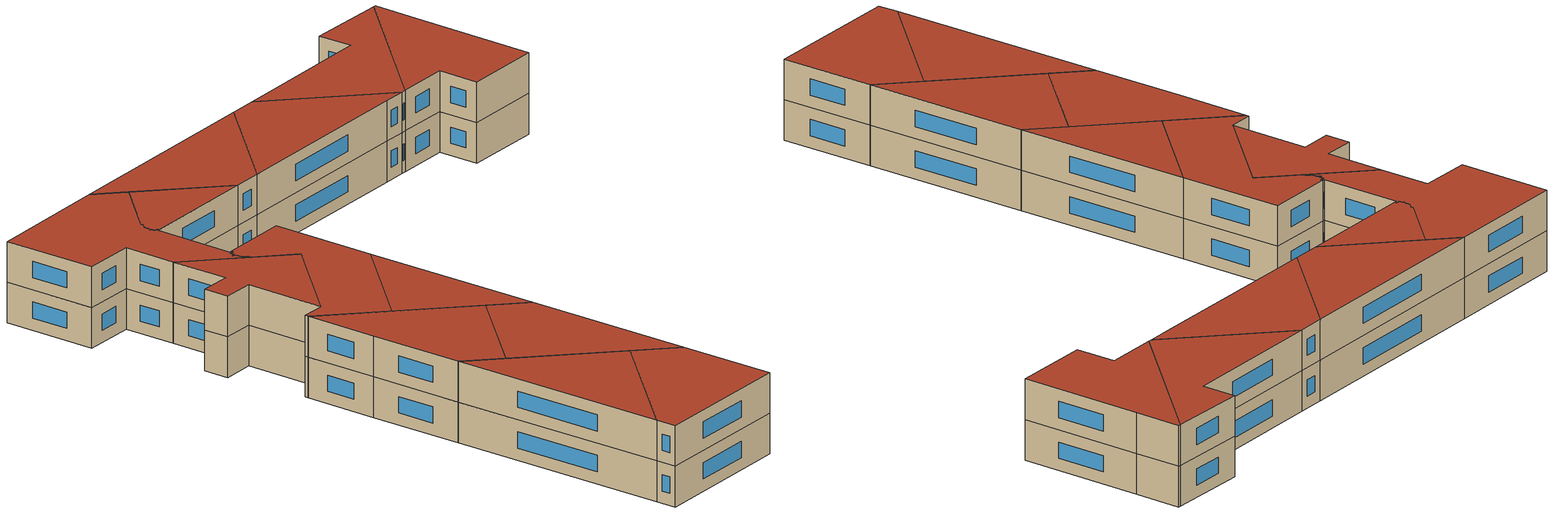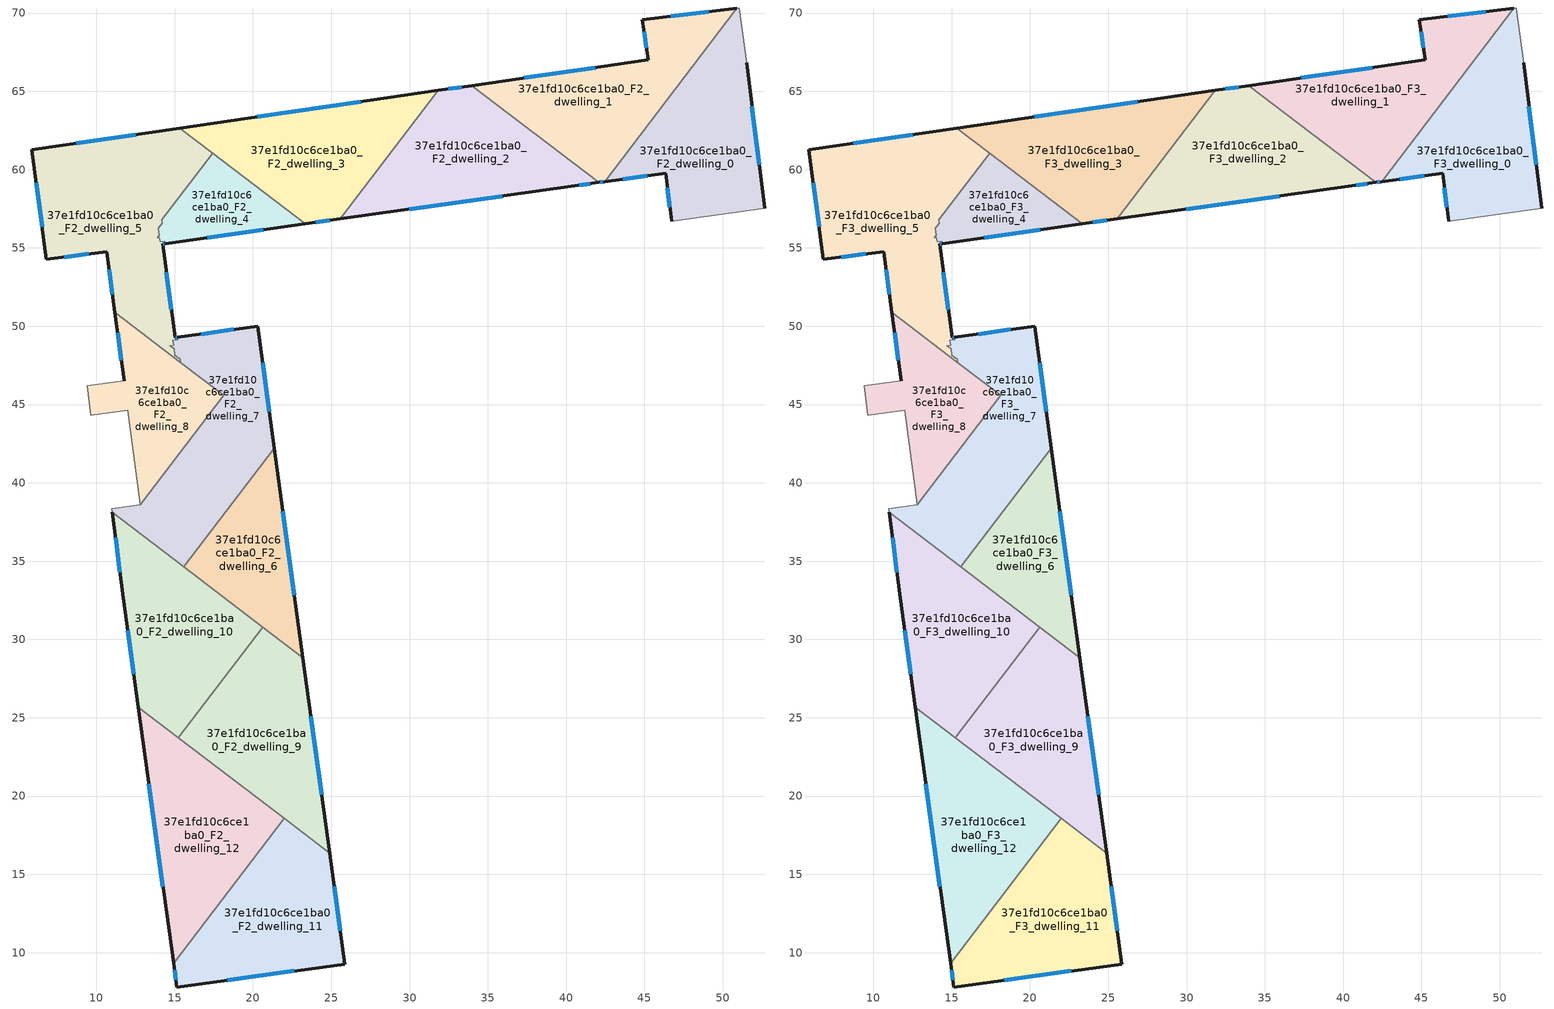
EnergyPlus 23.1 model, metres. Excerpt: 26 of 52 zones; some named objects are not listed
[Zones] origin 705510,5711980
37e1fd10c6ce1ba0_F2_dwelling_0
 floor to 37e1fd10c6ce1ba0_F1_dwelling_0 (EU_floor_Construction): 51.06,70.32 51.52,66.82 52.68,57.52 46.74,56.69 46.35,59.76 42.45,59.23 50.9,70.3 z6
 wall outside (EU_wall_Construction): 42.45,59.23 46.35,59.76 46.74,56.69 / 52.68,57.52 51.52,66.82 z6:9
 wall adiabatic (EU_wall_Construction): 46.74,56.69 52.68,57.52 / 51.52,66.82 51.06,70.32 50.9,70.3 z6:9
 wall to 37e1fd10c6ce1ba0_F2_dwelling_1 (EU_wall_Construction): 50.9,70.3 42.45,59.23 z6:9
 window (EU_Window_Construction): 46.46,58.84 46.62,57.61 / 43.62,59.39 45.18,59.6 / 52.33,60.31 51.87,64.04 z6.9:8.1
37e1fd10c6ce1ba0_F2_dwelling_1
 floor to 37e1fd10c6ce1ba0_F1_dwelling_1 (EU_floor_Construction): 50.9,70.3 42.45,59.23 42.08,59.18 33.96,65.37 45.23,67.01 44.87,69.58 z6
 wall outside (EU_wall_Construction): 42.08,59.18 42.45,59.23 / 50.9,70.3 44.87,69.58 45.23,67.01 33.96,65.37 z6:9
 wall to 37e1fd10c6ce1ba0_F2_dwelling_2 (EU_wall_Construction): 33.96,65.37 42.08,59.18 z6:9
 window (EU_Window_Construction): 42.19,59.19 42.34,59.21 / 41.86,66.52 37.34,65.86 / 44.98,68.81 45.12,67.78 / 49.09,70.08 46.68,69.79 z6.9:8.1
37e1fd10c6ce1ba0_F2_dwelling_10
 floor to 37e1fd10c6ce1ba0_F1_dwelling_10 (EU_floor_Construction): 20.63,30.78 15.24,23.72 12.67,25.68 11.71,32.67 11.02,38.11 z6
 wall outside (EU_wall_Construction): 11.02,38.11 11.71,32.67 12.67,25.68 z6:9
 wall to 37e1fd10c6ce1ba0_F2_dwelling_9 (EU_wall_Construction): 15.24,23.72 20.63,30.78 z6:9
 wall to 37e1fd10c6ce1ba0_F2_dwelling_6 (EU_wall_Construction): 20.63,30.78 15.59,34.63 z6:9
 wall to 37e1fd10c6ce1ba0_F2_dwelling_12 (EU_wall_Construction): 12.67,25.68 15.24,23.72 z6:9
 wall to 37e1fd10c6ce1ba0_F2_dwelling_7 (EU_wall_Construction): 15.59,34.63 11.02,38.11 z6:9
 window (EU_Window_Construction): 12,30.57 12.38,27.77 / 11.23,36.48 11.5,34.3 z6.9:8.1
37e1fd10c6ce1ba0_F2_dwelling_11
 floor to 37e1fd10c6ce1ba0_F1_dwelling_11 (EU_floor_Construction): 24.89,16.36 25.86,9.26 15.14,7.8 14.93,9.31 21.99,18.57 z6
 wall outside (EU_wall_Construction): 14.93,9.31 15.14,7.8 25.86,9.26 24.89,16.36 z6:9
 wall to 37e1fd10c6ce1ba0_F2_dwelling_12 (EU_wall_Construction): 21.99,18.57 14.93,9.31 z6:9
 wall to 37e1fd10c6ce1ba0_F2_dwelling_9 (EU_wall_Construction): 24.89,16.36 21.99,18.57 z6:9
 window (EU_Window_Construction): 25.57,11.39 25.18,14.23 / 18.35,8.24 22.65,8.83 / 14.99,8.86 15.08,8.26 z6.9:8.1
37e1fd10c6ce1ba0_F2_dwelling_12
 floor to 37e1fd10c6ce1ba0_F1_dwelling_12 (EU_floor_Construction): 21.99,18.57 14.93,9.31 12.67,25.68 z6
 wall outside (EU_wall_Construction): 12.67,25.68 14.93,9.31 z6:9
 wall to 37e1fd10c6ce1ba0_F2_dwelling_9 (EU_wall_Construction): 21.99,18.57 15.24,23.72 z6:9
 window (EU_Window_Construction): 13.35,20.78 14.25,14.21 z6.9:8.1
37e1fd10c6ce1ba0_F2_dwelling_2
 floor to 37e1fd10c6ce1ba0_F1_dwelling_2 (EU_floor_Construction): 42.08,59.18 40.32,58.94 25.57,56.85 31.83,65.06 33.96,65.37 z6
 wall outside (EU_wall_Construction): 33.96,65.37 31.83,65.06 / 25.57,56.85 40.32,58.94 42.08,59.18 z6:9
 wall to 37e1fd10c6ce1ba0_F2_dwelling_3 (EU_wall_Construction): 31.83,65.06 25.57,56.85 z6:9
 window (EU_Window_Construction): 33.33,65.27 32.47,65.15 / 40.85,59.01 41.55,59.11 / 29.99,57.48 35.91,58.31 z6.9:8.1
37e1fd10c6ce1ba0_F2_dwelling_3
 floor to 37e1fd10c6ce1ba0_F1_dwelling_3 (EU_floor_Construction): 31.83,65.06 25.57,56.85 23.34,56.54 15.33,62.65 z6
 wall outside (EU_wall_Construction): 23.34,56.54 25.57,56.85 / 31.83,65.06 15.33,62.65 z6:9
 wall to 37e1fd10c6ce1ba0_F2_dwelling_4 (EU_wall_Construction): 17.43,61.04 23.34,56.54 z6:9
 wall to 37e1fd10c6ce1ba0_F2_dwelling_5 (EU_wall_Construction): 15.33,62.65 17.43,61.05 z6:9
 window (EU_Window_Construction): 24.01,56.63 24.9,56.76 / 26.89,64.34 20.27,63.37 z6.9:8.1
37e1fd10c6ce1ba0_F2_dwelling_4
 floor to 37e1fd10c6ce1ba0_F1_dwelling_4 (EU_floor_Construction): 23.34,56.54 14.39,55.27 14.37,55.42 14.07,55.38 14.03,55.68 13.89,55.66 14.01,55.82 13.96,56.24 14.21,56.58 14.19,56.79 17.43,61.04 z6
 wall outside (EU_wall_Construction): 14.39,55.27 23.34,56.54 z6:9
 wall to 37e1fd10c6ce1ba0_F2_dwelling_5 (EU_wall_Construction): 17.43,61.04 14.19,56.79 14.21,56.58 13.96,56.24 14.01,55.82 13.89,55.66 14.03,55.68 14.07,55.38 14.37,55.42 14.39,55.27 z6:9
 window (EU_Window_Construction): 17.07,55.65 20.66,56.16 z6.9:8.1
37e1fd10c6ce1ba0_F2_dwelling_5
 floor to 37e1fd10c6ce1ba0_F1_dwelling_5 (EU_floor_Construction): 17.43,61.04 14.19,56.79 14.21,56.58 13.96,56.24 14.01,55.82 13.89,55.66 14.03,55.68 14.07,55.38 14.37,55.42 14.39,55.27 14.24,55.25 15.02,49.26 15.17,49.28 15.19,49.13 14.89,49.09 14.93,48.79 14.7,48.76 14.96,48.56 15.02,48.14 15.35,47.88 15.38,47.68 11.19,50.88 10.66,54.76 6.81,54.26 5.88,61.27 15.33,62.65 z6
 wall outside (EU_wall_Construction): 15.17,49.28 15.02,49.26 14.24,55.25 14.39,55.27 / 15.33,62.65 5.88,61.27 6.81,54.26 10.66,54.76 11.19,50.88 z6:9
 wall to 37e1fd10c6ce1ba0_F2_dwelling_7 (EU_wall_Construction): 15.38,47.68 15.35,47.88 15.02,48.14 14.96,48.56 14.7,48.76 14.93,48.79 14.89,49.09 15.19,49.13 15.17,49.28 z6:9
 wall to 37e1fd10c6ce1ba0_F2_dwelling_8 (EU_wall_Construction): 11.19,50.88 15.38,47.68 z6:9
 window (EU_Window_Construction): 14.28,55.26 14.34,55.27 / 14.79,51.05 14.47,53.46 / 15.13,49.27 15.07,49.27 / 10.82,53.6 11.03,52.04 / 7.96,54.41 9.51,54.61 / 6.16,59.17 6.53,56.36 / 12.5,62.24 8.71,61.69 z6.9:8.1
37e1fd10c6ce1ba0_F2_dwelling_6
 floor to 37e1fd10c6ce1ba0_F1_dwelling_6 (EU_floor_Construction): 21.36,42.19 23.19,28.83 15.59,34.63 z6
 wall outside (EU_wall_Construction): 23.19,28.83 21.36,42.19 z6:9
 wall to 37e1fd10c6ce1ba0_F2_dwelling_7 (EU_wall_Construction): 21.36,42.19 15.59,34.63 z6:9
 wall to 37e1fd10c6ce1ba0_F2_dwelling_9 (EU_wall_Construction): 20.63,30.78 23.19,28.83 z6:9
 window (EU_Window_Construction): 22.64,32.83 21.91,38.19 z6.9:8.1
37e1fd10c6ce1ba0_F2_dwelling_7
 floor to 37e1fd10c6ce1ba0_F1_dwelling_7 (EU_floor_Construction): 20.29,50.01 21.36,42.19 15.59,34.63 11.02,38.11 10.99,38.35 12.8,38.59 18.13,45.58 15.38,47.68 15.35,47.88 15.02,48.14 14.96,48.56 14.7,48.76 14.93,48.79 14.89,49.09 15.19,49.13 15.17,49.28 z6
 wall outside (EU_wall_Construction): 21.36,42.19 20.29,50.01 15.17,49.28 z6:9
 wall adiabatic (EU_wall_Construction): 12.8,38.59 10.99,38.35 11.02,38.11 z6:9
 wall to 37e1fd10c6ce1ba0_F2_dwelling_8 (EU_wall_Construction): 15.38,47.68 18.13,45.58 12.8,38.59 z6:9
 window (EU_Window_Construction): 18.76,49.79 16.7,49.5 / 21.04,44.53 20.61,47.67 z6.9:8.1
37e1fd10c6ce1ba0_F2_dwelling_8
 floor to 37e1fd10c6ce1ba0_F1_dwelling_8 (EU_floor_Construction): 18.13,45.58 12.8,38.59 12.02,44.63 9.65,44.32 9.41,46.2 11.78,46.52 11.19,50.88 z6
 wall outside (EU_wall_Construction): 11.19,50.88 11.78,46.52 z6:9
 wall adiabatic (EU_wall_Construction): 11.78,46.52 9.41,46.2 9.65,44.32 12.02,44.63 12.8,38.59 z6:9
 window (EU_Window_Construction): 11.36,49.57 11.6,47.83 z6.9:8.1
37e1fd10c6ce1ba0_F2_dwelling_9
 floor to 37e1fd10c6ce1ba0_F1_dwelling_9 (EU_floor_Construction): 23.19,28.83 24.89,16.36 15.24,23.72 20.63,30.78 z6
 wall outside (EU_wall_Construction): 24.89,16.36 23.19,28.83 z6:9
 window (EU_Window_Construction): 24.38,20.09 23.7,25.1 z6.9:8.1
37e1fd10c6ce1ba0_F3_dwelling_0
 floor to 37e1fd10c6ce1ba0_F2_dwelling_0 (EU_floor_Construction): 51.06,70.32 51.52,66.82 52.68,57.52 46.74,56.69 46.35,59.76 42.45,59.23 50.9,70.3 z9
 wall outside (EU_wall_Construction): 42.45,59.23 46.35,59.76 46.74,56.69 / 52.68,57.52 51.52,66.82 z9:12
 wall adiabatic (EU_wall_Construction): 46.74,56.69 52.68,57.52 / 51.52,66.82 51.06,70.32 50.9,70.3 z9:12
 wall to 37e1fd10c6ce1ba0_F3_dwelling_1 (EU_wall_Construction): 50.9,70.3 42.45,59.23 z9:12
 window (EU_Window_Construction): 46.46,58.84 46.62,57.61 / 43.62,59.39 45.18,59.6 / 52.33,60.31 51.87,64.04 z9.9:11.1
 roof outside (EU_roof_Construction): 52.68,57.52 51.52,66.82 51.06,70.32 50.9,70.3 42.45,59.23 46.35,59.76 46.74,56.69 z12
37e1fd10c6ce1ba0_F3_dwelling_1
 floor to 37e1fd10c6ce1ba0_F2_dwelling_1 (EU_floor_Construction): 50.9,70.3 42.45,59.23 42.08,59.18 33.96,65.37 45.23,67.01 44.87,69.58 z9
 wall outside (EU_wall_Construction): 42.08,59.18 42.45,59.23 / 50.9,70.3 44.87,69.58 45.23,67.01 33.96,65.37 z9:12
 wall to 37e1fd10c6ce1ba0_F3_dwelling_2 (EU_wall_Construction): 33.96,65.37 42.08,59.18 z9:12
 window (EU_Window_Construction): 42.19,59.19 42.34,59.21 / 41.86,66.52 37.34,65.86 / 44.98,68.81 45.12,67.78 / 49.09,70.08 46.68,69.79 z9.9:11.1
 roof outside (EU_roof_Construction): 42.45,59.23 50.9,70.3 44.87,69.58 45.23,67.01 33.96,65.37 42.08,59.18 z12
37e1fd10c6ce1ba0_F3_dwelling_10
 floor to 37e1fd10c6ce1ba0_F2_dwelling_10 (EU_floor_Construction): 20.63,30.78 15.24,23.72 12.67,25.68 11.71,32.67 11.02,38.11 z9
 wall outside (EU_wall_Construction): 11.02,38.11 11.71,32.67 12.67,25.68 z9:12
 wall to 37e1fd10c6ce1ba0_F3_dwelling_9 (EU_wall_Construction): 15.24,23.72 20.63,30.78 z9:12
 wall to 37e1fd10c6ce1ba0_F3_dwelling_6 (EU_wall_Construction): 20.63,30.78 15.59,34.63 z9:12
 wall to 37e1fd10c6ce1ba0_F3_dwelling_12 (EU_wall_Construction): 12.67,25.68 15.24,23.72 z9:12
 wall to 37e1fd10c6ce1ba0_F3_dwelling_7 (EU_wall_Construction): 15.59,34.63 11.02,38.11 z9:12
 window (EU_Window_Construction): 12,30.57 12.38,27.77 / 11.23,36.48 11.5,34.3 z9.9:11.1
 roof outside (EU_roof_Construction): 15.24,23.72 20.63,30.78 11.02,38.11 11.71,32.67 12.67,25.68 z12
37e1fd10c6ce1ba0_F3_dwelling_11
 floor to 37e1fd10c6ce1ba0_F2_dwelling_11 (EU_floor_Construction): 24.89,16.36 25.86,9.26 15.14,7.8 14.93,9.31 21.99,18.57 z9
 wall outside (EU_wall_Construction): 14.93,9.31 15.14,7.8 25.86,9.26 24.89,16.36 z9:12
 wall to 37e1fd10c6ce1ba0_F3_dwelling_12 (EU_wall_Construction): 21.99,18.57 14.93,9.31 z9:12
 wall to 37e1fd10c6ce1ba0_F3_dwelling_9 (EU_wall_Construction): 24.89,16.36 21.99,18.57 z9:12
 window (EU_Window_Construction): 25.57,11.39 25.18,14.23 / 18.35,8.24 22.65,8.83 / 14.99,8.86 15.08,8.26 z9.9:11.1
 roof outside (EU_roof_Construction): 25.86,9.26 24.89,16.36 21.99,18.57 14.93,9.31 15.14,7.8 z12
37e1fd10c6ce1ba0_F3_dwelling_12
 floor to 37e1fd10c6ce1ba0_F2_dwelling_12 (EU_floor_Construction): 21.99,18.57 14.93,9.31 12.67,25.68 z9
 wall outside (EU_wall_Construction): 12.67,25.68 14.93,9.31 z9:12
 wall to 37e1fd10c6ce1ba0_F3_dwelling_9 (EU_wall_Construction): 21.99,18.57 15.24,23.72 z9:12
 window (EU_Window_Construction): 13.35,20.78 14.25,14.21 z9.9:11.1
 roof outside (EU_roof_Construction): 14.93,9.31 21.99,18.57 12.67,25.68 z12
37e1fd10c6ce1ba0_F3_dwelling_2
 floor to 37e1fd10c6ce1ba0_F2_dwelling_2 (EU_floor_Construction): 42.08,59.18 40.32,58.94 25.57,56.85 31.83,65.06 33.96,65.37 z9
 wall outside (EU_wall_Construction): 33.96,65.37 31.83,65.06 / 25.57,56.85 40.32,58.94 42.08,59.18 z9:12
 wall to 37e1fd10c6ce1ba0_F3_dwelling_3 (EU_wall_Construction): 31.83,65.06 25.57,56.85 z9:12
 window (EU_Window_Construction): 33.33,65.27 32.47,65.15 / 40.85,59.01 41.55,59.11 / 29.99,57.48 35.91,58.31 z9.9:11.1
 roof outside (EU_roof_Construction): 42.08,59.18 33.96,65.37 31.83,65.06 25.57,56.85 40.32,58.94 z12
37e1fd10c6ce1ba0_F3_dwelling_3
 floor to 37e1fd10c6ce1ba0_F2_dwelling_3 (EU_floor_Construction): 31.83,65.06 25.57,56.85 23.34,56.54 15.33,62.65 z9
 wall outside (EU_wall_Construction): 23.34,56.54 25.57,56.85 / 31.83,65.06 15.33,62.65 z9:12
 wall to 37e1fd10c6ce1ba0_F3_dwelling_4 (EU_wall_Construction): 17.43,61.04 23.34,56.54 z9:12
 wall to 37e1fd10c6ce1ba0_F3_dwelling_5 (EU_wall_Construction): 15.33,62.65 17.43,61.05 z9:12
 window (EU_Window_Construction): 24.01,56.63 24.9,56.76 / 26.89,64.34 20.27,63.37 z9.9:11.1
 roof outside (EU_roof_Construction): 25.57,56.85 31.83,65.06 15.33,62.65 23.34,56.54 z12
37e1fd10c6ce1ba0_F3_dwelling_4
 floor to 37e1fd10c6ce1ba0_F2_dwelling_4 (EU_floor_Construction): 23.34,56.54 14.39,55.27 14.37,55.42 14.07,55.38 14.03,55.68 13.89,55.66 14.01,55.82 13.96,56.24 14.21,56.58 14.19,56.79 17.43,61.04 z9
 wall outside (EU_wall_Construction): 14.39,55.27 23.34,56.54 z9:12
 wall to 37e1fd10c6ce1ba0_F3_dwelling_5 (EU_wall_Construction): 17.43,61.04 14.19,56.79 14.21,56.58 13.96,56.24 14.01,55.82 13.89,55.66 14.03,55.68 14.07,55.38 14.37,55.42 14.39,55.27 z9:12
 window (EU_Window_Construction): 17.07,55.65 20.66,56.16 z9.9:11.1
 roof outside (EU_roof_Construction): 23.34,56.54 17.43,61.04 14.19,56.79 14.21,56.58 13.96,56.24 14.01,55.82 13.89,55.66 14.03,55.68 14.07,55.38 14.37,55.42 14.39,55.27 z12
37e1fd10c6ce1ba0_F3_dwelling_5
 floor to 37e1fd10c6ce1ba0_F2_dwelling_5 (EU_floor_Construction): 17.43,61.04 14.19,56.79 14.21,56.58 13.96,56.24 14.01,55.82 13.89,55.66 14.03,55.68 14.07,55.38 14.37,55.42 14.39,55.27 14.24,55.25 15.02,49.26 15.17,49.28 15.19,49.13 14.89,49.09 14.93,48.79 14.7,48.76 14.96,48.56 15.02,48.14 15.35,47.88 15.38,47.68 11.19,50.88 10.66,54.76 6.81,54.26 5.88,61.27 15.33,62.65 z9
 wall outside (EU_wall_Construction): 15.17,49.28 15.02,49.26 14.24,55.25 14.39,55.27 / 15.33,62.65 5.88,61.27 6.81,54.26 10.66,54.76 11.19,50.88 z9:12
 wall to 37e1fd10c6ce1ba0_F3_dwelling_7 (EU_wall_Construction): 15.38,47.68 15.35,47.88 15.02,48.14 14.96,48.56 14.7,48.76 14.93,48.79 14.89,49.09 15.19,49.13 15.17,49.28 z9:12
 wall to 37e1fd10c6ce1ba0_F3_dwelling_8 (EU_wall_Construction): 11.19,50.88 15.38,47.68 z9:12
 window (EU_Window_Construction): 14.28,55.26 14.34,55.27 / 14.79,51.05 14.47,53.46 / 15.13,49.27 15.07,49.27 / 10.82,53.6 11.03,52.04 / 7.96,54.41 9.51,54.61 / 6.16,59.17 6.53,56.36 / 12.5,62.24 8.71,61.69 z9.9:11.1
 roof outside (EU_roof_Construction): 15.38,47.68 15.35,47.88 15.02,48.14 14.96,48.56 14.7,48.76 14.93,48.79 14.89,49.09 15.19,49.13 15.17,49.28 15.02,49.26 14.24,55.25 14.39,55.27 14.37,55.42 14.07,55.38 14.03,55.68 13.89,55.66 14.01,55.82 13.96,56.24 14.21,56.58 14.19,56.79 17.43,61.04 15.33,62.65 5.88,61.27 6.81,54.26 10.66,54.76 11.19,50.88 z12
37e1fd10c6ce1ba0_F3_dwelling_6
 floor to 37e1fd10c6ce1ba0_F2_dwelling_6 (EU_floor_Construction): 21.36,42.19 23.19,28.83 15.59,34.63 z9
 wall outside (EU_wall_Construction): 23.19,28.83 21.36,42.19 z9:12
 wall to 37e1fd10c6ce1ba0_F3_dwelling_7 (EU_wall_Construction): 21.36,42.19 15.59,34.63 z9:12
 wall to 37e1fd10c6ce1ba0_F3_dwelling_9 (EU_wall_Construction): 20.63,30.78 23.19,28.83 z9:12
 window (EU_Window_Construction): 22.64,32.83 21.91,38.19 z9.9:11.1
 roof outside (EU_roof_Construction): 23.19,28.83 21.36,42.19 15.59,34.63 z12
37e1fd10c6ce1ba0_F3_dwelling_7
 floor to 37e1fd10c6ce1ba0_F2_dwelling_7 (EU_floor_Construction): 20.29,50.01 21.36,42.19 15.59,34.63 11.02,38.11 10.99,38.35 12.8,38.59 18.13,45.58 15.38,47.68 15.35,47.88 15.02,48.14 14.96,48.56 14.7,48.76 14.93,48.79 14.89,49.09 15.19,49.13 15.17,49.28 z9
 wall outside (EU_wall_Construction): 21.36,42.19 20.29,50.01 15.17,49.28 z9:12
 wall adiabatic (EU_wall_Construction): 12.8,38.59 10.99,38.35 11.02,38.11 z9:12
 wall to 37e1fd10c6ce1ba0_F3_dwelling_8 (EU_wall_Construction): 15.38,47.68 18.13,45.58 12.8,38.59 z9:12
 window (EU_Window_Construction): 18.76,49.79 16.7,49.5 / 21.04,44.53 20.61,47.67 z9.9:11.1
 roof outside (EU_roof_Construction): 15.59,34.63 21.36,42.19 20.29,50.01 15.17,49.28 15.19,49.13 14.89,49.09 14.93,48.79 14.7,48.76 14.96,48.56 15.02,48.14 15.35,47.88 15.38,47.68 18.13,45.58 12.8,38.59 10.99,38.35 11.02,38.11 z12
37e1fd10c6ce1ba0_F3_dwelling_8
 floor to 37e1fd10c6ce1ba0_F2_dwelling_8 (EU_floor_Construction): 18.13,45.58 12.8,38.59 12.02,44.63 9.65,44.32 9.41,46.2 11.78,46.52 11.19,50.88 z9
 wall outside (EU_wall_Construction): 11.19,50.88 11.78,46.52 z9:12
 wall adiabatic (EU_wall_Construction): 11.78,46.52 9.41,46.2 9.65,44.32 12.02,44.63 12.8,38.59 z9:12
 window (EU_Window_Construction): 11.36,49.57 11.6,47.83 z9.9:11.1
 roof outside (EU_roof_Construction): 12.8,38.59 18.13,45.58 11.19,50.88 11.78,46.52 9.41,46.2 9.65,44.32 12.02,44.63 z12
37e1fd10c6ce1ba0_F3_dwelling_9
 floor to 37e1fd10c6ce1ba0_F2_dwelling_9 (EU_floor_Construction): 23.19,28.83 24.89,16.36 15.24,23.72 20.63,30.78 z9
 wall outside (EU_wall_Construction): 24.89,16.36 23.19,28.83 z9:12
 window (EU_Window_Construction): 24.38,20.09 23.7,25.1 z9.9:11.1
 roof outside (EU_roof_Construction): 24.89,16.36 23.19,28.83 20.63,30.78 15.24,23.72 z12
[Building]
EU S2 Campaign: North Axis=0; Terrain=City; Solar Distribution=FullExterior
[Site:Location]
London: Latitude=51.5; Longitude=-0.5; Time Zone=0; Elevation=25
[SizingPeriod:WeatherFileDays]
AnnualSizingPeriod: Begin Month=1; Begin Day of Month=1; End Month=12; End Day of Month=31; Day of Week for Start Day=Monday; Use Weather File Daylight Saving Period=No; Use Weather File Rain and Snow Indicators=No
[MATERIAL]
EU_InternalMass_Material: Roughness=MediumRough; Thickness=0.1; Conductivity=1; Density=1800; Specific Heat=900; Thermal Absorptance=0.9; Solar Absorptance=0.7; Visible Absorptance=0.7
[MATERIAL:NOMASS] Roughness=MediumRough; Thermal Absorptance=0.9; Solar Absorptance=0.7; Visible Absorptance=0.7
Name | Thermal Resistance
EU_wall_NoMass | 1.04674
EU_roof_NoMass | 4.32442
EU_floor_NoMass | 2.04616
[WINDOWMATERIAL:SIMPLEGLAZINGSYSTEM]
EU_Window_SimpleGlazing: UFactor=4.25843; Solar Heat Gain Coefficient=0.85; Visible Transmittance=0.85
[CONSTRUCTION]
EU_wall_Construction: EU_wall_NoMass
EU_roof_Construction: EU_roof_NoMass
EU_floor_Construction: EU_floor_NoMass
EU_Window_Construction: EU_Window_SimpleGlazing
EU_InternalMass_Construction: EU_InternalMass_Material
[ZONE] Type=1; Multiplier=1; Ceiling Height=autocalculate; Floor Area=autocalculate; Part of Total Floor Area=Yes
Name | Volume
37e1fd10c6ce1ba0_F2_dwelling_0; 37e1fd10c6ce1ba0_F3_dwelling_0 | 204.683
37e1fd10c6ce1ba0_F2_dwelling_1; 37e1fd10c6ce1ba0_F3_dwelling_1 | 204.669
37e1fd10c6ce1ba0_F2_dwelling_10; 37e1fd10c6ce1ba0_F3_dwelling_10 | 204.68
37e1fd10c6ce1ba0_F2_dwelling_11; 37e1fd10c6ce1ba0_F3_dwelling_11 | 204.673
37e1fd10c6ce1ba0_F2_dwelling_12; 37e1fd10c6ce1ba0_F3_dwelling_12 | 204.67
37e1fd10c6ce1ba0_F2_dwelling_2; 37e1fd10c6ce1ba0_F3_dwelling_2 | 204.697
37e1fd10c6ce1ba0_F2_dwelling_3; 37e1fd10c6ce1ba0_F3_dwelling_3 | 204.688
37e1fd10c6ce1ba0_F2_dwelling_4; 37e1fd10c6ce1ba0_F3_dwelling_4 | 81.3223
37e1fd10c6ce1ba0_F2_dwelling_5; 37e1fd10c6ce1ba0_F3_dwelling_5 | 261.16
37e1fd10c6ce1ba0_F2_dwelling_6; 37e1fd10c6ce1ba0_F3_dwelling_6 | 136.446
37e1fd10c6ce1ba0_F2_dwelling_7; 37e1fd10c6ce1ba0_F3_dwelling_7 | 211.268
37e1fd10c6ce1ba0_F2_dwelling_8; 37e1fd10c6ce1ba0_F3_dwelling_8 | 128.538
37e1fd10c6ce1ba0_F2_dwelling_9; 37e1fd10c6ce1ba0_F3_dwelling_9 | 204.699
[INTERNALMASS] Construction=EU_InternalMass_Construction
Name | Zone or ZoneList | Surface Area
37e1fd10c6ce1ba0_F2_dwelling_0_EU_InternalMass | 37e1fd10c6ce1ba0_F2_dwelling_0 | 68.2275
37e1fd10c6ce1ba0_F2_dwelling_1_EU_InternalMass | 37e1fd10c6ce1ba0_F2_dwelling_1 | 68.2235
37e1fd10c6ce1ba0_F2_dwelling_2_EU_InternalMass | 37e1fd10c6ce1ba0_F2_dwelling_2 | 68.2323
37e1fd10c6ce1ba0_F2_dwelling_3_EU_InternalMass | 37e1fd10c6ce1ba0_F2_dwelling_3 | 68.2295
37e1fd10c6ce1ba0_F2_dwelling_4_EU_InternalMass | 37e1fd10c6ce1ba0_F2_dwelling_4 | 27.1075
37e1fd10c6ce1ba0_F2_dwelling_5_EU_InternalMass | 37e1fd10c6ce1ba0_F2_dwelling_5 | 87.0544
37e1fd10c6ce1ba0_F2_dwelling_6_EU_InternalMass | 37e1fd10c6ce1ba0_F2_dwelling_6 | 45.4819
37e1fd10c6ce1ba0_F2_dwelling_7_EU_InternalMass | 37e1fd10c6ce1ba0_F2_dwelling_7 | 70.4225
37e1fd10c6ce1ba0_F2_dwelling_8_EU_InternalMass | 37e1fd10c6ce1ba0_F2_dwelling_8 | 42.846
37e1fd10c6ce1ba0_F2_dwelling_9_EU_InternalMass | 37e1fd10c6ce1ba0_F2_dwelling_9 | 68.2332
37e1fd10c6ce1ba0_F2_dwelling_10_EU_InternalMass | 37e1fd10c6ce1ba0_F2_dwelling_10 | 68.2263
37e1fd10c6ce1ba0_F2_dwelling_11_EU_InternalMass | 37e1fd10c6ce1ba0_F2_dwelling_11 | 68.2244
37e1fd10c6ce1ba0_F2_dwelling_12_EU_InternalMass | 37e1fd10c6ce1ba0_F2_dwelling_12 | 68.2231
37e1fd10c6ce1ba0_F3_dwelling_0_EU_InternalMass | 37e1fd10c6ce1ba0_F3_dwelling_0 | 68.2275
37e1fd10c6ce1ba0_F3_dwelling_1_EU_InternalMass | 37e1fd10c6ce1ba0_F3_dwelling_1 | 68.2235
37e1fd10c6ce1ba0_F3_dwelling_2_EU_InternalMass | 37e1fd10c6ce1ba0_F3_dwelling_2 | 68.2323
37e1fd10c6ce1ba0_F3_dwelling_3_EU_InternalMass | 37e1fd10c6ce1ba0_F3_dwelling_3 | 68.2295
37e1fd10c6ce1ba0_F3_dwelling_4_EU_InternalMass | 37e1fd10c6ce1ba0_F3_dwelling_4 | 27.1075
37e1fd10c6ce1ba0_F3_dwelling_5_EU_InternalMass | 37e1fd10c6ce1ba0_F3_dwelling_5 | 87.0544
37e1fd10c6ce1ba0_F3_dwelling_6_EU_InternalMass | 37e1fd10c6ce1ba0_F3_dwelling_6 | 45.4819
37e1fd10c6ce1ba0_F3_dwelling_7_EU_InternalMass | 37e1fd10c6ce1ba0_F3_dwelling_7 | 70.4225
37e1fd10c6ce1ba0_F3_dwelling_8_EU_InternalMass | 37e1fd10c6ce1ba0_F3_dwelling_8 | 42.846
37e1fd10c6ce1ba0_F3_dwelling_9_EU_InternalMass | 37e1fd10c6ce1ba0_F3_dwelling_9 | 68.2332
37e1fd10c6ce1ba0_F3_dwelling_10_EU_InternalMass | 37e1fd10c6ce1ba0_F3_dwelling_10 | 68.2263
37e1fd10c6ce1ba0_F3_dwelling_11_EU_InternalMass | 37e1fd10c6ce1ba0_F3_dwelling_11 | 68.2244
37e1fd10c6ce1ba0_F3_dwelling_12_EU_InternalMass | 37e1fd10c6ce1ba0_F3_dwelling_12 | 68.2231
[OTHEREQUIPMENT] Fuel Type=Electricity; Design Level Calculation Method=Watts/Area; Power per Zone Floor Area=1; Fraction Latent=0; Fraction Radiant=0; Fraction Lost=0; Carbon Dioxide Generation Rate=0; EndUse Subcategory=EU_Step8_InternalGains
Name | Zone or ZoneList or Space or SpaceList | Schedule
EU_Step8_InternalGain_37e1fd10c6ce1ba0_F2_dwelling_0_f000 | 37e1fd10c6ce1ba0_F2_dwelling_0 | EU_Step8_GainSchedule_37e1fd10c6ce1ba0_F2_dwelling_0_f000
EU_Step8_InternalGain_37e1fd10c6ce1ba0_F2_dwelling_1_f000 | 37e1fd10c6ce1ba0_F2_dwelling_1 | EU_Step8_GainSchedule_37e1fd10c6ce1ba0_F2_dwelling_1_f000
EU_Step8_InternalGain_37e1fd10c6ce1ba0_F2_dwelling_2_f000 | 37e1fd10c6ce1ba0_F2_dwelling_2 | EU_Step8_GainSchedule_37e1fd10c6ce1ba0_F2_dwelling_2_f000
EU_Step8_InternalGain_37e1fd10c6ce1ba0_F2_dwelling_3_f000 | 37e1fd10c6ce1ba0_F2_dwelling_3 | EU_Step8_GainSchedule_37e1fd10c6ce1ba0_F2_dwelling_3_f000
EU_Step8_InternalGain_37e1fd10c6ce1ba0_F2_dwelling_4_f000 | 37e1fd10c6ce1ba0_F2_dwelling_4 | EU_Step8_GainSchedule_37e1fd10c6ce1ba0_F2_dwelling_4_f000
EU_Step8_InternalGain_37e1fd10c6ce1ba0_F2_dwelling_5_f000 | 37e1fd10c6ce1ba0_F2_dwelling_5 | EU_Step8_GainSchedule_37e1fd10c6ce1ba0_F2_dwelling_5_f000
EU_Step8_InternalGain_37e1fd10c6ce1ba0_F2_dwelling_6_f000 | 37e1fd10c6ce1ba0_F2_dwelling_6 | EU_Step8_GainSchedule_37e1fd10c6ce1ba0_F2_dwelling_6_f000
EU_Step8_InternalGain_37e1fd10c6ce1ba0_F2_dwelling_7_f000 | 37e1fd10c6ce1ba0_F2_dwelling_7 | EU_Step8_GainSchedule_37e1fd10c6ce1ba0_F2_dwelling_7_f000
EU_Step8_InternalGain_37e1fd10c6ce1ba0_F2_dwelling_8_f000 | 37e1fd10c6ce1ba0_F2_dwelling_8 | EU_Step8_GainSchedule_37e1fd10c6ce1ba0_F2_dwelling_8_f000
EU_Step8_InternalGain_37e1fd10c6ce1ba0_F2_dwelling_9_f000 | 37e1fd10c6ce1ba0_F2_dwelling_9 | EU_Step8_GainSchedule_37e1fd10c6ce1ba0_F2_dwelling_9_f000
EU_Step8_InternalGain_37e1fd10c6ce1ba0_F2_dwelling_10_f000 | 37e1fd10c6ce1ba0_F2_dwelling_10 | EU_Step8_GainSchedule_37e1fd10c6ce1ba0_F2_dwelling_10_f000
EU_Step8_InternalGain_37e1fd10c6ce1ba0_F2_dwelling_11_f000 | 37e1fd10c6ce1ba0_F2_dwelling_11 | EU_Step8_GainSchedule_37e1fd10c6ce1ba0_F2_dwelling_11_f000
EU_Step8_InternalGain_37e1fd10c6ce1ba0_F2_dwelling_12_f000 | 37e1fd10c6ce1ba0_F2_dwelling_12 | EU_Step8_GainSchedule_37e1fd10c6ce1ba0_F2_dwelling_12_f000
EU_Step8_InternalGain_37e1fd10c6ce1ba0_F3_dwelling_0_f000 | 37e1fd10c6ce1ba0_F3_dwelling_0 | EU_Step8_GainSchedule_37e1fd10c6ce1ba0_F3_dwelling_0_f000
EU_Step8_InternalGain_37e1fd10c6ce1ba0_F3_dwelling_1_f000 | 37e1fd10c6ce1ba0_F3_dwelling_1 | EU_Step8_GainSchedule_37e1fd10c6ce1ba0_F3_dwelling_1_f000
EU_Step8_InternalGain_37e1fd10c6ce1ba0_F3_dwelling_2_f000 | 37e1fd10c6ce1ba0_F3_dwelling_2 | EU_Step8_GainSchedule_37e1fd10c6ce1ba0_F3_dwelling_2_f000
EU_Step8_InternalGain_37e1fd10c6ce1ba0_F3_dwelling_3_f000 | 37e1fd10c6ce1ba0_F3_dwelling_3 | EU_Step8_GainSchedule_37e1fd10c6ce1ba0_F3_dwelling_3_f000
EU_Step8_InternalGain_37e1fd10c6ce1ba0_F3_dwelling_4_f000 | 37e1fd10c6ce1ba0_F3_dwelling_4 | EU_Step8_GainSchedule_37e1fd10c6ce1ba0_F3_dwelling_4_f000
EU_Step8_InternalGain_37e1fd10c6ce1ba0_F3_dwelling_5_f000 | 37e1fd10c6ce1ba0_F3_dwelling_5 | EU_Step8_GainSchedule_37e1fd10c6ce1ba0_F3_dwelling_5_f000
EU_Step8_InternalGain_37e1fd10c6ce1ba0_F3_dwelling_6_f000 | 37e1fd10c6ce1ba0_F3_dwelling_6 | EU_Step8_GainSchedule_37e1fd10c6ce1ba0_F3_dwelling_6_f000
EU_Step8_InternalGain_37e1fd10c6ce1ba0_F3_dwelling_7_f000 | 37e1fd10c6ce1ba0_F3_dwelling_7 | EU_Step8_GainSchedule_37e1fd10c6ce1ba0_F3_dwelling_7_f000
EU_Step8_InternalGain_37e1fd10c6ce1ba0_F3_dwelling_8_f000 | 37e1fd10c6ce1ba0_F3_dwelling_8 | EU_Step8_GainSchedule_37e1fd10c6ce1ba0_F3_dwelling_8_f000
EU_Step8_InternalGain_37e1fd10c6ce1ba0_F3_dwelling_9_f000 | 37e1fd10c6ce1ba0_F3_dwelling_9 | EU_Step8_GainSchedule_37e1fd10c6ce1ba0_F3_dwelling_9_f000
EU_Step8_InternalGain_37e1fd10c6ce1ba0_F3_dwelling_10_f000 | 37e1fd10c6ce1ba0_F3_dwelling_10 | EU_Step8_GainSchedule_37e1fd10c6ce1ba0_F3_dwelling_10_f000
EU_Step8_InternalGain_37e1fd10c6ce1ba0_F3_dwelling_11_f000 | 37e1fd10c6ce1ba0_F3_dwelling_11 | EU_Step8_GainSchedule_37e1fd10c6ce1ba0_F3_dwelling_11_f000
EU_Step8_InternalGain_37e1fd10c6ce1ba0_F3_dwelling_12_f000 | 37e1fd10c6ce1ba0_F3_dwelling_12 | EU_Step8_GainSchedule_37e1fd10c6ce1ba0_F3_dwelling_12_f000
[ZONEVENTILATION:DESIGNFLOWRATE] Schedule=EU_AlwaysOn; Design Flow Rate Calculation Method=AirChanges/Hour; Air Changes per Hour=0.488719; Ventilation Type=Natural; Fan Pressure Rise=0; Fan Total Efficiency=1; Constant Term Coefficient=1; Temperature Term Coefficient=0; Velocity Term Coefficient=0; Velocity Squared Term Coefficient=0; Minimum Indoor Temperature=-100; Maximum Indoor Temperature=100; Delta Temperature=-100; Minimum Outdoor Temperature=-100; Maximum Outdoor Temperature=100; Maximum Wind Speed=40
Name | Zone or ZoneList or Space or SpaceList
EU_ConstantAir_37e1fd10c6ce1ba0_F2_dwelling_0 | 37e1fd10c6ce1ba0_F2_dwelling_0
EU_ConstantAir_37e1fd10c6ce1ba0_F2_dwelling_1 | 37e1fd10c6ce1ba0_F2_dwelling_1
EU_ConstantAir_37e1fd10c6ce1ba0_F2_dwelling_2 | 37e1fd10c6ce1ba0_F2_dwelling_2
EU_ConstantAir_37e1fd10c6ce1ba0_F2_dwelling_3 | 37e1fd10c6ce1ba0_F2_dwelling_3
EU_ConstantAir_37e1fd10c6ce1ba0_F2_dwelling_4 | 37e1fd10c6ce1ba0_F2_dwelling_4
EU_ConstantAir_37e1fd10c6ce1ba0_F2_dwelling_5 | 37e1fd10c6ce1ba0_F2_dwelling_5
EU_ConstantAir_37e1fd10c6ce1ba0_F2_dwelling_6 | 37e1fd10c6ce1ba0_F2_dwelling_6
EU_ConstantAir_37e1fd10c6ce1ba0_F2_dwelling_7 | 37e1fd10c6ce1ba0_F2_dwelling_7
EU_ConstantAir_37e1fd10c6ce1ba0_F2_dwelling_8 | 37e1fd10c6ce1ba0_F2_dwelling_8
EU_ConstantAir_37e1fd10c6ce1ba0_F2_dwelling_9 | 37e1fd10c6ce1ba0_F2_dwelling_9
EU_ConstantAir_37e1fd10c6ce1ba0_F2_dwelling_10 | 37e1fd10c6ce1ba0_F2_dwelling_10
EU_ConstantAir_37e1fd10c6ce1ba0_F2_dwelling_11 | 37e1fd10c6ce1ba0_F2_dwelling_11
EU_ConstantAir_37e1fd10c6ce1ba0_F2_dwelling_12 | 37e1fd10c6ce1ba0_F2_dwelling_12
EU_ConstantAir_37e1fd10c6ce1ba0_F3_dwelling_0 | 37e1fd10c6ce1ba0_F3_dwelling_0
EU_ConstantAir_37e1fd10c6ce1ba0_F3_dwelling_1 | 37e1fd10c6ce1ba0_F3_dwelling_1
EU_ConstantAir_37e1fd10c6ce1ba0_F3_dwelling_2 | 37e1fd10c6ce1ba0_F3_dwelling_2
EU_ConstantAir_37e1fd10c6ce1ba0_F3_dwelling_3 | 37e1fd10c6ce1ba0_F3_dwelling_3
EU_ConstantAir_37e1fd10c6ce1ba0_F3_dwelling_4 | 37e1fd10c6ce1ba0_F3_dwelling_4
EU_ConstantAir_37e1fd10c6ce1ba0_F3_dwelling_5 | 37e1fd10c6ce1ba0_F3_dwelling_5
EU_ConstantAir_37e1fd10c6ce1ba0_F3_dwelling_6 | 37e1fd10c6ce1ba0_F3_dwelling_6
EU_ConstantAir_37e1fd10c6ce1ba0_F3_dwelling_7 | 37e1fd10c6ce1ba0_F3_dwelling_7
EU_ConstantAir_37e1fd10c6ce1ba0_F3_dwelling_8 | 37e1fd10c6ce1ba0_F3_dwelling_8
EU_ConstantAir_37e1fd10c6ce1ba0_F3_dwelling_9 | 37e1fd10c6ce1ba0_F3_dwelling_9
EU_ConstantAir_37e1fd10c6ce1ba0_F3_dwelling_10 | 37e1fd10c6ce1ba0_F3_dwelling_10
EU_ConstantAir_37e1fd10c6ce1ba0_F3_dwelling_11 | 37e1fd10c6ce1ba0_F3_dwelling_11
EU_ConstantAir_37e1fd10c6ce1ba0_F3_dwelling_12 | 37e1fd10c6ce1ba0_F3_dwelling_12
[HVACTEMPLATE:ZONE:IDEALLOADSAIRSYSTEM] System Availability Schedule=EU_AlwaysOn; Maximum Heating Supply Air Temperature=50; Minimum Cooling Supply Air Temperature=13; Maximum Heating Supply Air Humidity Ratio=0.0156; Minimum Cooling Supply Air Humidity Ratio=0.0077; Heating Limit=NoLimit; Cooling Limit=NoLimit; Heating Availability Schedule=EU_AlwaysOn; Cooling Availability Schedule=EU_CoolingOff; Dehumidification Control Type=ConstantSensibleHeatRatio; Cooling Sensible Heat Ratio=0.7; Dehumidification Setpoint=60; Humidification Control Type=None; Humidification Setpoint=30; Outdoor Air Method=None; Outdoor Air Flow Rate per Person=0.00944; Outdoor Air Flow Rate per Zone Floor Area=0; Outdoor Air Flow Rate per Zone=0; Demand Controlled Ventilation Type=None; Outdoor Air Economizer Type=NoEconomizer; Heat Recovery Type=None; Sensible Heat Recovery Effectiveness=0.7; Latent Heat Recovery Effectiveness=0.65
Name | Template Thermostat
37e1fd10c6ce1ba0_F2_dwelling_0 | EU_HeatOnly_37e1fd10c6ce1ba0_F2_dwelling_0
37e1fd10c6ce1ba0_F2_dwelling_1 | EU_HeatOnly_37e1fd10c6ce1ba0_F2_dwelling_1
37e1fd10c6ce1ba0_F2_dwelling_2 | EU_HeatOnly_37e1fd10c6ce1ba0_F2_dwelling_2
37e1fd10c6ce1ba0_F2_dwelling_3 | EU_HeatOnly_37e1fd10c6ce1ba0_F2_dwelling_3
37e1fd10c6ce1ba0_F2_dwelling_4 | EU_HeatOnly_37e1fd10c6ce1ba0_F2_dwelling_4
37e1fd10c6ce1ba0_F2_dwelling_5 | EU_HeatOnly_37e1fd10c6ce1ba0_F2_dwelling_5
37e1fd10c6ce1ba0_F2_dwelling_6 | EU_HeatOnly_37e1fd10c6ce1ba0_F2_dwelling_6
37e1fd10c6ce1ba0_F2_dwelling_7 | EU_HeatOnly_37e1fd10c6ce1ba0_F2_dwelling_7
37e1fd10c6ce1ba0_F2_dwelling_8 | EU_HeatOnly_37e1fd10c6ce1ba0_F2_dwelling_8
37e1fd10c6ce1ba0_F2_dwelling_9 | EU_HeatOnly_37e1fd10c6ce1ba0_F2_dwelling_9
37e1fd10c6ce1ba0_F2_dwelling_10 | EU_HeatOnly_37e1fd10c6ce1ba0_F2_dwelling_10
37e1fd10c6ce1ba0_F2_dwelling_11 | EU_HeatOnly_37e1fd10c6ce1ba0_F2_dwelling_11
37e1fd10c6ce1ba0_F2_dwelling_12 | EU_HeatOnly_37e1fd10c6ce1ba0_F2_dwelling_12
37e1fd10c6ce1ba0_F3_dwelling_0 | EU_HeatOnly_37e1fd10c6ce1ba0_F3_dwelling_0
37e1fd10c6ce1ba0_F3_dwelling_1 | EU_HeatOnly_37e1fd10c6ce1ba0_F3_dwelling_1
37e1fd10c6ce1ba0_F3_dwelling_2 | EU_HeatOnly_37e1fd10c6ce1ba0_F3_dwelling_2
37e1fd10c6ce1ba0_F3_dwelling_3 | EU_HeatOnly_37e1fd10c6ce1ba0_F3_dwelling_3
37e1fd10c6ce1ba0_F3_dwelling_4 | EU_HeatOnly_37e1fd10c6ce1ba0_F3_dwelling_4
37e1fd10c6ce1ba0_F3_dwelling_5 | EU_HeatOnly_37e1fd10c6ce1ba0_F3_dwelling_5
37e1fd10c6ce1ba0_F3_dwelling_6 | EU_HeatOnly_37e1fd10c6ce1ba0_F3_dwelling_6
37e1fd10c6ce1ba0_F3_dwelling_7 | EU_HeatOnly_37e1fd10c6ce1ba0_F3_dwelling_7
37e1fd10c6ce1ba0_F3_dwelling_8 | EU_HeatOnly_37e1fd10c6ce1ba0_F3_dwelling_8
37e1fd10c6ce1ba0_F3_dwelling_9 | EU_HeatOnly_37e1fd10c6ce1ba0_F3_dwelling_9
37e1fd10c6ce1ba0_F3_dwelling_10 | EU_HeatOnly_37e1fd10c6ce1ba0_F3_dwelling_10
37e1fd10c6ce1ba0_F3_dwelling_11 | EU_HeatOnly_37e1fd10c6ce1ba0_F3_dwelling_11
37e1fd10c6ce1ba0_F3_dwelling_12 | EU_HeatOnly_37e1fd10c6ce1ba0_F3_dwelling_12
[SIZING:ZONE] Zone Cooling Design Supply Air Temperature Input Method=SupplyAirTemperature; Zone Cooling Design Supply Air Temperature=13; Zone Heating Design Supply Air Temperature Input Method=SupplyAirTemperature; Zone Heating Design Supply Air Temperature=50; Zone Cooling Design Supply Air Humidity Ratio=0.008; Zone Heating Design Supply Air Humidity Ratio=0.008; Cooling Design Air Flow Method=DesignDay; Cooling Design Air Flow Rate=0; Cooling Minimum Air Flow per Zone Floor Area=0.000762; Cooling Minimum Air Flow=0; Cooling Minimum Air Flow Fraction=0.2; Heating Design Air Flow Method=DesignDay; Heating Design Air Flow Rate=0; Heating Maximum Air Flow per Zone Floor Area=0.002032; Heating Maximum Air Flow=0.141576; Heating Maximum Air Flow Fraction=0.3; Account for Dedicated Outdoor Air System=No; Dedicated Outdoor Air System Control Strategy=NeutralSupplyAir; Dedicated Outdoor Air Low Setpoint Temperature for Design=autosize; Dedicated Outdoor Air High Setpoint Temperature for Design=autosize; Zone Load Sizing Method=Sensible Load Only No Latent Load; Zone Latent Cooling Design Supply Air Humidity Ratio Input Method=HumidityRatioDifference; Zone Cooling Design Supply Air Humidity Ratio Difference=0.005; Zone Latent Heating Design Supply Air Humidity Ratio Input Method=HumidityRatioDifference; Zone Humidification Design Supply Air Humidity Ratio Difference=0.005
37e1fd10c6ce1ba0_F2_dwelling_0; 37e1fd10c6ce1ba0_F2_dwelling_1; 37e1fd10c6ce1ba0_F2_dwelling_2; 37e1fd10c6ce1ba0_F2_dwelling_3; 37e1fd10c6ce1ba0_F2_dwelling_4; 37e1fd10c6ce1ba0_F2_dwelling_5; 37e1fd10c6ce1ba0_F2_dwelling_6; 37e1fd10c6ce1ba0_F2_dwelling_7; 37e1fd10c6ce1ba0_F2_dwelling_8; 37e1fd10c6ce1ba0_F2_dwelling_9; 37e1fd10c6ce1ba0_F2_dwelling_10; 37e1fd10c6ce1ba0_F2_dwelling_11; 37e1fd10c6ce1ba0_F2_dwelling_12; 37e1fd10c6ce1ba0_F3_dwelling_0; 37e1fd10c6ce1ba0_F3_dwelling_1; 37e1fd10c6ce1ba0_F3_dwelling_2; 37e1fd10c6ce1ba0_F3_dwelling_3; 37e1fd10c6ce1ba0_F3_dwelling_4; 37e1fd10c6ce1ba0_F3_dwelling_5; 37e1fd10c6ce1ba0_F3_dwelling_6; 37e1fd10c6ce1ba0_F3_dwelling_7; 37e1fd10c6ce1ba0_F3_dwelling_8; 37e1fd10c6ce1ba0_F3_dwelling_9; 37e1fd10c6ce1ba0_F3_dwelling_10; 37e1fd10c6ce1ba0_F3_dwelling_11; 37e1fd10c6ce1ba0_F3_dwelling_12
[SCHEDULE:CONSTANT]
Name | Hourly Value
EU_AlwaysOn | 1
EU_CoolingOff | 0
[SCHEDULE:FILE] Column Number=1; Rows to Skip at Top=0; Number of Hours of Data=8760; Column Separator=Comma; Interpolate to Timestep=No; Minutes per Item=60; Adjust Schedule for Daylight Savings=Yes
Name | File
EU_Step8_GainSchedule_37e1fd10c6ce1ba0_F2_dwelling_0_f000 | ../../schedules/37e1fd10c6ce1ba0/37e1fd10c6ce1ba0_F2_dwelling_0_f000_gain.csv
EU_Step8_GainSchedule_37e1fd10c6ce1ba0_F2_dwelling_1_f000 | ../../schedules/37e1fd10c6ce1ba0/37e1fd10c6ce1ba0_F2_dwelling_1_f000_gain.csv
EU_Step8_GainSchedule_37e1fd10c6ce1ba0_F2_dwelling_2_f000 | ../../schedules/37e1fd10c6ce1ba0/37e1fd10c6ce1ba0_F2_dwelling_2_f000_gain.csv
EU_Step8_GainSchedule_37e1fd10c6ce1ba0_F2_dwelling_3_f000 | ../../schedules/37e1fd10c6ce1ba0/37e1fd10c6ce1ba0_F2_dwelling_3_f000_gain.csv
EU_Step8_GainSchedule_37e1fd10c6ce1ba0_F2_dwelling_4_f000 | ../../schedules/37e1fd10c6ce1ba0/37e1fd10c6ce1ba0_F2_dwelling_4_f000_gain.csv
EU_Step8_GainSchedule_37e1fd10c6ce1ba0_F2_dwelling_5_f000 | ../../schedules/37e1fd10c6ce1ba0/37e1fd10c6ce1ba0_F2_dwelling_5_f000_gain.csv
EU_Step8_GainSchedule_37e1fd10c6ce1ba0_F2_dwelling_6_f000 | ../../schedules/37e1fd10c6ce1ba0/37e1fd10c6ce1ba0_F2_dwelling_6_f000_gain.csv
EU_Step8_GainSchedule_37e1fd10c6ce1ba0_F2_dwelling_7_f000 | ../../schedules/37e1fd10c6ce1ba0/37e1fd10c6ce1ba0_F2_dwelling_7_f000_gain.csv
EU_Step8_GainSchedule_37e1fd10c6ce1ba0_F2_dwelling_8_f000 | ../../schedules/37e1fd10c6ce1ba0/37e1fd10c6ce1ba0_F2_dwelling_8_f000_gain.csv
EU_Step8_GainSchedule_37e1fd10c6ce1ba0_F2_dwelling_9_f000 | ../../schedules/37e1fd10c6ce1ba0/37e1fd10c6ce1ba0_F2_dwelling_9_f000_gain.csv
EU_Step8_GainSchedule_37e1fd10c6ce1ba0_F2_dwelling_10_f000 | ../../schedules/37e1fd10c6ce1ba0/37e1fd10c6ce1ba0_F2_dwelling_10_f000_gain.csv
EU_Step8_GainSchedule_37e1fd10c6ce1ba0_F2_dwelling_11_f000 | ../../schedules/37e1fd10c6ce1ba0/37e1fd10c6ce1ba0_F2_dwelling_11_f000_gain.csv
EU_Step8_GainSchedule_37e1fd10c6ce1ba0_F2_dwelling_12_f000 | ../../schedules/37e1fd10c6ce1ba0/37e1fd10c6ce1ba0_F2_dwelling_12_f000_gain.csv
EU_Step8_GainSchedule_37e1fd10c6ce1ba0_F3_dwelling_0_f000 | ../../schedules/37e1fd10c6ce1ba0/37e1fd10c6ce1ba0_F3_dwelling_0_f000_gain.csv
EU_Step8_GainSchedule_37e1fd10c6ce1ba0_F3_dwelling_1_f000 | ../../schedules/37e1fd10c6ce1ba0/37e1fd10c6ce1ba0_F3_dwelling_1_f000_gain.csv
EU_Step8_GainSchedule_37e1fd10c6ce1ba0_F3_dwelling_2_f000 | ../../schedules/37e1fd10c6ce1ba0/37e1fd10c6ce1ba0_F3_dwelling_2_f000_gain.csv
EU_Step8_GainSchedule_37e1fd10c6ce1ba0_F3_dwelling_3_f000 | ../../schedules/37e1fd10c6ce1ba0/37e1fd10c6ce1ba0_F3_dwelling_3_f000_gain.csv
EU_Step8_GainSchedule_37e1fd10c6ce1ba0_F3_dwelling_4_f000 | ../../schedules/37e1fd10c6ce1ba0/37e1fd10c6ce1ba0_F3_dwelling_4_f000_gain.csv
EU_Step8_GainSchedule_37e1fd10c6ce1ba0_F3_dwelling_5_f000 | ../../schedules/37e1fd10c6ce1ba0/37e1fd10c6ce1ba0_F3_dwelling_5_f000_gain.csv
EU_Step8_GainSchedule_37e1fd10c6ce1ba0_F3_dwelling_6_f000 | ../../schedules/37e1fd10c6ce1ba0/37e1fd10c6ce1ba0_F3_dwelling_6_f000_gain.csv
EU_Step8_GainSchedule_37e1fd10c6ce1ba0_F3_dwelling_7_f000 | ../../schedules/37e1fd10c6ce1ba0/37e1fd10c6ce1ba0_F3_dwelling_7_f000_gain.csv
EU_Step8_GainSchedule_37e1fd10c6ce1ba0_F3_dwelling_8_f000 | ../../schedules/37e1fd10c6ce1ba0/37e1fd10c6ce1ba0_F3_dwelling_8_f000_gain.csv
EU_Step8_GainSchedule_37e1fd10c6ce1ba0_F3_dwelling_9_f000 | ../../schedules/37e1fd10c6ce1ba0/37e1fd10c6ce1ba0_F3_dwelling_9_f000_gain.csv
EU_Step8_GainSchedule_37e1fd10c6ce1ba0_F3_dwelling_10_f000 | ../../schedules/37e1fd10c6ce1ba0/37e1fd10c6ce1ba0_F3_dwelling_10_f000_gain.csv
EU_Step8_GainSchedule_37e1fd10c6ce1ba0_F3_dwelling_11_f000 | ../../schedules/37e1fd10c6ce1ba0/37e1fd10c6ce1ba0_F3_dwelling_11_f000_gain.csv
EU_Step8_GainSchedule_37e1fd10c6ce1ba0_F3_dwelling_12_f000 | ../../schedules/37e1fd10c6ce1ba0/37e1fd10c6ce1ba0_F3_dwelling_12_f000_gain.csv
